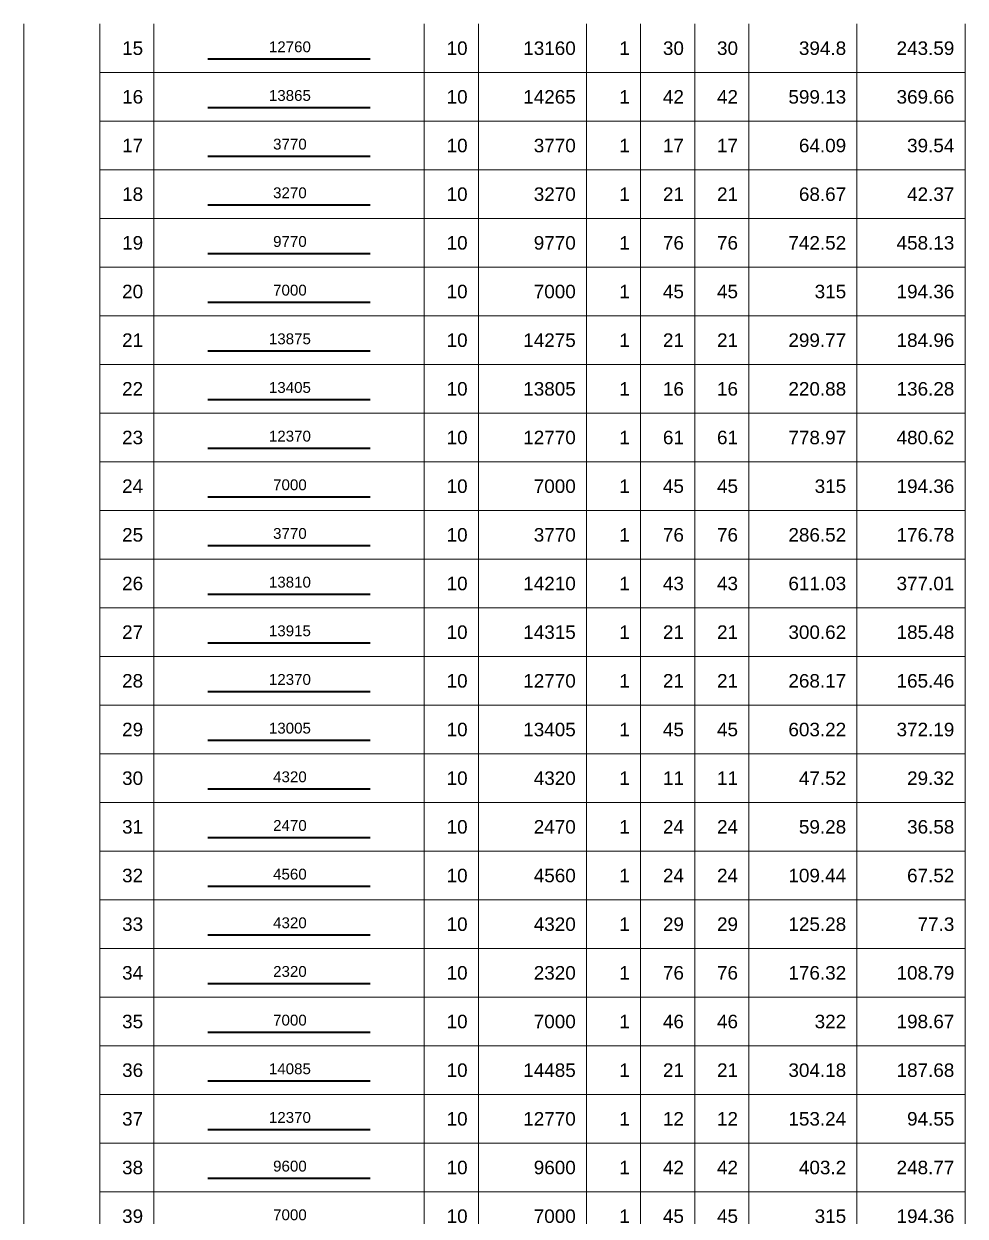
# Model space of a CAD drawing. Header units: millimetres. Extents: x -179076 to 505271, y -35502 to 114955.
# Drawn here: x -34433 to -17028, y 77448 to 99498 of the extents above; entities that cross this region are included whole.
import ezdxf
from ezdxf.enums import TextEntityAlignment as Align

# ---------------------------------------------------------------- set-up
doc = ezdxf.new("R2010")
doc.units = ezdxf.units.MM
for name, color, linetype, lineweight in [('NDC_S_REBAR', 4, 'Continuous', 35), ('NDC_S_VN TEXT', 7, 'Continuous', 20), ('NDC_Table', 3, 'Continuous', 20)]:
    doc.layers.add(name, color=color, linetype=linetype, lineweight=lineweight)
doc.styles.add('ARIAL', font='arial.ttf', dxfattribs={"width": 0.8})

# ---------------------------------------------------------------- blocks, each defined once
blk = doc.blocks.new('dang01')
at = {"layer": 'NDC_S_REBAR'}
blk.add_line((3405, -650), (6405, -650), dxfattribs=at)
at = {"layer": 'NDC_Table'}
for p, q in [((0, 0), (0, -900)), ((1405, 0), (1405, -900)), ((2405, 0), (2405, -900)), ((7405, 0), (7405, -900)), ((8405, 0), (8405, -900)), ((10405, 0), (10405, -900)), ((11405, 0), (11405, -900)), ((12405, 0), (12405, -900)), ((13405, 0), (13405, -900)), ((15405, 0), (15405, -900)), ((17405, 0), (17405, -900)), ((1405, -900), (17405, -900))]:
    blk.add_line(p, q, dxfattribs=at)
at = {"layer": 'NDC_S_VN TEXT', "style": 'ARIAL'}
for p in [(2205, -450), (8205, -450), (10205, -450), (11205, -450), (12205, -450), (13205, -450), (15205, -450), (17205, -450)]:
    blk.add_attdef('D03', text='', height=250, dxfattribs=at).set_placement(p, align=Align.MIDDLE_RIGHT)
blk.add_attdef('00000000', text='', height=200, dxfattribs=at).set_placement((4920, -425), align=Align.MIDDLE_CENTER)

msp = doc.modelspace()

# ---------------------------------------------------------------- block references
at = {"layer": 'NDC_Table'}
ref = msp.add_blockref('dang01', (-34433.5, 99497.7), dxfattribs=at)
ref.add_attrib('D03', '15', dxfattribs={"layer": 'NDC_S_VN TEXT', "height": 250, "style": 'ARIAL'}).set_placement((-32228.2, 99047.7), align=Align.MIDDLE_RIGHT)
ref.add_attrib('00000000', '12760', dxfattribs={"layer": 'NDC_S_VN TEXT', "height": 200, "style": 'ARIAL'}).set_placement((-29513.9, 99073), align=Align.MIDDLE_CENTER)
ref.add_attrib('D03', '10', dxfattribs={"layer": 'NDC_S_VN TEXT', "height": 250, "style": 'ARIAL'}).set_placement((-26228.2, 99047.7), align=Align.MIDDLE_RIGHT)
ref.add_attrib('D03', '13160', dxfattribs={"layer": 'NDC_S_VN TEXT', "height": 250, "style": 'ARIAL'}).set_placement((-24228.2, 99047.7), align=Align.MIDDLE_RIGHT)
ref.add_attrib('D03', '1', dxfattribs={"layer": 'NDC_S_VN TEXT', "height": 250, "style": 'ARIAL'}).set_placement((-23228.2, 99047.7), align=Align.MIDDLE_RIGHT)
ref.add_attrib('D03', '30', dxfattribs={"layer": 'NDC_S_VN TEXT', "height": 250, "style": 'ARIAL'}).set_placement((-22228.2, 99047.7), align=Align.MIDDLE_RIGHT)
ref.add_attrib('D03', '30', dxfattribs={"layer": 'NDC_S_VN TEXT', "height": 250, "style": 'ARIAL'}).set_placement((-21228.2, 99048.1), align=Align.MIDDLE_RIGHT)
ref.add_attrib('D03', '394.8', dxfattribs={"layer": 'NDC_S_VN TEXT', "height": 250, "style": 'ARIAL'}).set_placement((-19228.2, 99047.7), align=Align.MIDDLE_RIGHT)
ref.add_attrib('D03', '243.59', dxfattribs={"layer": 'NDC_S_VN TEXT', "height": 250, "style": 'ARIAL'}).set_placement((-17228.2, 99047.7), align=Align.MIDDLE_RIGHT)
ref = msp.add_blockref('dang01', (-34433.5, 98597.7), dxfattribs=at)
ref.add_attrib('D03', '16', dxfattribs={"layer": 'NDC_S_VN TEXT', "height": 250, "style": 'ARIAL'}).set_placement((-32228.2, 98147.7), align=Align.MIDDLE_RIGHT)
ref.add_attrib('00000000', '13865', dxfattribs={"layer": 'NDC_S_VN TEXT', "height": 200, "style": 'ARIAL'}).set_placement((-29513.9, 98173), align=Align.MIDDLE_CENTER)
ref.add_attrib('D03', '10', dxfattribs={"layer": 'NDC_S_VN TEXT', "height": 250, "style": 'ARIAL'}).set_placement((-26228.2, 98147.7), align=Align.MIDDLE_RIGHT)
ref.add_attrib('D03', '14265', dxfattribs={"layer": 'NDC_S_VN TEXT', "height": 250, "style": 'ARIAL'}).set_placement((-24228.2, 98147.7), align=Align.MIDDLE_RIGHT)
ref.add_attrib('D03', '1', dxfattribs={"layer": 'NDC_S_VN TEXT', "height": 250, "style": 'ARIAL'}).set_placement((-23228.2, 98147.7), align=Align.MIDDLE_RIGHT)
ref.add_attrib('D03', '42', dxfattribs={"layer": 'NDC_S_VN TEXT', "height": 250, "style": 'ARIAL'}).set_placement((-22228.2, 98147.7), align=Align.MIDDLE_RIGHT)
ref.add_attrib('D03', '42', dxfattribs={"layer": 'NDC_S_VN TEXT', "height": 250, "style": 'ARIAL'}).set_placement((-21228.2, 98148.1), align=Align.MIDDLE_RIGHT)
ref.add_attrib('D03', '599.13', dxfattribs={"layer": 'NDC_S_VN TEXT', "height": 250, "style": 'ARIAL'}).set_placement((-19228.2, 98147.7), align=Align.MIDDLE_RIGHT)
ref.add_attrib('D03', '369.66', dxfattribs={"layer": 'NDC_S_VN TEXT', "height": 250, "style": 'ARIAL'}).set_placement((-17228.2, 98147.7), align=Align.MIDDLE_RIGHT)
ref = msp.add_blockref('dang01', (-34433.5, 97697.7), dxfattribs=at)
ref.add_attrib('D03', '17', dxfattribs={"layer": 'NDC_S_VN TEXT', "height": 250, "style": 'ARIAL'}).set_placement((-32228.2, 97247.7), align=Align.MIDDLE_RIGHT)
ref.add_attrib('00000000', '3770', dxfattribs={"layer": 'NDC_S_VN TEXT', "height": 200, "style": 'ARIAL'}).set_placement((-29513.9, 97273), align=Align.MIDDLE_CENTER)
ref.add_attrib('D03', '10', dxfattribs={"layer": 'NDC_S_VN TEXT', "height": 250, "style": 'ARIAL'}).set_placement((-26228.2, 97247.7), align=Align.MIDDLE_RIGHT)
ref.add_attrib('D03', '3770', dxfattribs={"layer": 'NDC_S_VN TEXT', "height": 250, "style": 'ARIAL'}).set_placement((-24228.2, 97247.7), align=Align.MIDDLE_RIGHT)
ref.add_attrib('D03', '1', dxfattribs={"layer": 'NDC_S_VN TEXT', "height": 250, "style": 'ARIAL'}).set_placement((-23228.2, 97247.7), align=Align.MIDDLE_RIGHT)
ref.add_attrib('D03', '17', dxfattribs={"layer": 'NDC_S_VN TEXT', "height": 250, "style": 'ARIAL'}).set_placement((-22228.2, 97247.7), align=Align.MIDDLE_RIGHT)
ref.add_attrib('D03', '17', dxfattribs={"layer": 'NDC_S_VN TEXT', "height": 250, "style": 'ARIAL'}).set_placement((-21228.2, 97248.1), align=Align.MIDDLE_RIGHT)
ref.add_attrib('D03', '64.09', dxfattribs={"layer": 'NDC_S_VN TEXT', "height": 250, "style": 'ARIAL'}).set_placement((-19228.2, 97247.7), align=Align.MIDDLE_RIGHT)
ref.add_attrib('D03', '39.54', dxfattribs={"layer": 'NDC_S_VN TEXT', "height": 250, "style": 'ARIAL'}).set_placement((-17228.2, 97247.7), align=Align.MIDDLE_RIGHT)
ref = msp.add_blockref('dang01', (-34433.5, 96797.7), dxfattribs=at)
ref.add_attrib('D03', '18', dxfattribs={"layer": 'NDC_S_VN TEXT', "height": 250, "style": 'ARIAL'}).set_placement((-32228.2, 96347.7), align=Align.MIDDLE_RIGHT)
ref.add_attrib('00000000', '3270', dxfattribs={"layer": 'NDC_S_VN TEXT', "height": 200, "style": 'ARIAL'}).set_placement((-29513.9, 96373), align=Align.MIDDLE_CENTER)
ref.add_attrib('D03', '10', dxfattribs={"layer": 'NDC_S_VN TEXT', "height": 250, "style": 'ARIAL'}).set_placement((-26228.2, 96347.7), align=Align.MIDDLE_RIGHT)
ref.add_attrib('D03', '3270', dxfattribs={"layer": 'NDC_S_VN TEXT', "height": 250, "style": 'ARIAL'}).set_placement((-24228.2, 96347.7), align=Align.MIDDLE_RIGHT)
ref.add_attrib('D03', '1', dxfattribs={"layer": 'NDC_S_VN TEXT', "height": 250, "style": 'ARIAL'}).set_placement((-23228.2, 96347.7), align=Align.MIDDLE_RIGHT)
ref.add_attrib('D03', '21', dxfattribs={"layer": 'NDC_S_VN TEXT', "height": 250, "style": 'ARIAL'}).set_placement((-22228.2, 96347.7), align=Align.MIDDLE_RIGHT)
ref.add_attrib('D03', '21', dxfattribs={"layer": 'NDC_S_VN TEXT', "height": 250, "style": 'ARIAL'}).set_placement((-21228.2, 96348.1), align=Align.MIDDLE_RIGHT)
ref.add_attrib('D03', '68.67', dxfattribs={"layer": 'NDC_S_VN TEXT', "height": 250, "style": 'ARIAL'}).set_placement((-19228.2, 96347.7), align=Align.MIDDLE_RIGHT)
ref.add_attrib('D03', '42.37', dxfattribs={"layer": 'NDC_S_VN TEXT', "height": 250, "style": 'ARIAL'}).set_placement((-17228.2, 96347.7), align=Align.MIDDLE_RIGHT)
ref = msp.add_blockref('dang01', (-34433.5, 95897.7), dxfattribs=at)
ref.add_attrib('D03', '19', dxfattribs={"layer": 'NDC_S_VN TEXT', "height": 250, "style": 'ARIAL'}).set_placement((-32228.2, 95447.7), align=Align.MIDDLE_RIGHT)
ref.add_attrib('00000000', '9770', dxfattribs={"layer": 'NDC_S_VN TEXT', "height": 200, "style": 'ARIAL'}).set_placement((-29513.9, 95473), align=Align.MIDDLE_CENTER)
ref.add_attrib('D03', '10', dxfattribs={"layer": 'NDC_S_VN TEXT', "height": 250, "style": 'ARIAL'}).set_placement((-26228.2, 95447.7), align=Align.MIDDLE_RIGHT)
ref.add_attrib('D03', '9770', dxfattribs={"layer": 'NDC_S_VN TEXT', "height": 250, "style": 'ARIAL'}).set_placement((-24228.2, 95447.7), align=Align.MIDDLE_RIGHT)
ref.add_attrib('D03', '1', dxfattribs={"layer": 'NDC_S_VN TEXT', "height": 250, "style": 'ARIAL'}).set_placement((-23228.2, 95447.7), align=Align.MIDDLE_RIGHT)
ref.add_attrib('D03', '76', dxfattribs={"layer": 'NDC_S_VN TEXT', "height": 250, "style": 'ARIAL'}).set_placement((-22228.2, 95447.7), align=Align.MIDDLE_RIGHT)
ref.add_attrib('D03', '76', dxfattribs={"layer": 'NDC_S_VN TEXT', "height": 250, "style": 'ARIAL'}).set_placement((-21228.2, 95448.1), align=Align.MIDDLE_RIGHT)
ref.add_attrib('D03', '742.52', dxfattribs={"layer": 'NDC_S_VN TEXT', "height": 250, "style": 'ARIAL'}).set_placement((-19228.2, 95447.7), align=Align.MIDDLE_RIGHT)
ref.add_attrib('D03', '458.13', dxfattribs={"layer": 'NDC_S_VN TEXT', "height": 250, "style": 'ARIAL'}).set_placement((-17228.2, 95447.7), align=Align.MIDDLE_RIGHT)
ref = msp.add_blockref('dang01', (-34433.5, 94997.7), dxfattribs=at)
ref.add_attrib('D03', '20', dxfattribs={"layer": 'NDC_S_VN TEXT', "height": 250, "style": 'ARIAL'}).set_placement((-32228.2, 94547.7), align=Align.MIDDLE_RIGHT)
ref.add_attrib('00000000', '7000', dxfattribs={"layer": 'NDC_S_VN TEXT', "height": 200, "style": 'ARIAL'}).set_placement((-29513.9, 94573), align=Align.MIDDLE_CENTER)
ref.add_attrib('D03', '10', dxfattribs={"layer": 'NDC_S_VN TEXT', "height": 250, "style": 'ARIAL'}).set_placement((-26228.2, 94547.7), align=Align.MIDDLE_RIGHT)
ref.add_attrib('D03', '7000', dxfattribs={"layer": 'NDC_S_VN TEXT', "height": 250, "style": 'ARIAL'}).set_placement((-24228.2, 94547.7), align=Align.MIDDLE_RIGHT)
ref.add_attrib('D03', '1', dxfattribs={"layer": 'NDC_S_VN TEXT', "height": 250, "style": 'ARIAL'}).set_placement((-23228.2, 94547.7), align=Align.MIDDLE_RIGHT)
ref.add_attrib('D03', '45', dxfattribs={"layer": 'NDC_S_VN TEXT', "height": 250, "style": 'ARIAL'}).set_placement((-22228.2, 94547.7), align=Align.MIDDLE_RIGHT)
ref.add_attrib('D03', '45', dxfattribs={"layer": 'NDC_S_VN TEXT', "height": 250, "style": 'ARIAL'}).set_placement((-21228.2, 94548.1), align=Align.MIDDLE_RIGHT)
ref.add_attrib('D03', '315', dxfattribs={"layer": 'NDC_S_VN TEXT', "height": 250, "style": 'ARIAL'}).set_placement((-19228.2, 94547.7), align=Align.MIDDLE_RIGHT)
ref.add_attrib('D03', '194.36', dxfattribs={"layer": 'NDC_S_VN TEXT', "height": 250, "style": 'ARIAL'}).set_placement((-17228.2, 94547.7), align=Align.MIDDLE_RIGHT)
ref = msp.add_blockref('dang01', (-34433.5, 94097.7), dxfattribs=at)
ref.add_attrib('D03', '21', dxfattribs={"layer": 'NDC_S_VN TEXT', "height": 250, "style": 'ARIAL'}).set_placement((-32228.2, 93647.7), align=Align.MIDDLE_RIGHT)
ref.add_attrib('00000000', '13875', dxfattribs={"layer": 'NDC_S_VN TEXT', "height": 200, "style": 'ARIAL'}).set_placement((-29513.9, 93673), align=Align.MIDDLE_CENTER)
ref.add_attrib('D03', '10', dxfattribs={"layer": 'NDC_S_VN TEXT', "height": 250, "style": 'ARIAL'}).set_placement((-26228.2, 93647.7), align=Align.MIDDLE_RIGHT)
ref.add_attrib('D03', '14275', dxfattribs={"layer": 'NDC_S_VN TEXT', "height": 250, "style": 'ARIAL'}).set_placement((-24228.2, 93647.7), align=Align.MIDDLE_RIGHT)
ref.add_attrib('D03', '1', dxfattribs={"layer": 'NDC_S_VN TEXT', "height": 250, "style": 'ARIAL'}).set_placement((-23228.2, 93647.7), align=Align.MIDDLE_RIGHT)
ref.add_attrib('D03', '21', dxfattribs={"layer": 'NDC_S_VN TEXT', "height": 250, "style": 'ARIAL'}).set_placement((-22228.2, 93647.7), align=Align.MIDDLE_RIGHT)
ref.add_attrib('D03', '21', dxfattribs={"layer": 'NDC_S_VN TEXT', "height": 250, "style": 'ARIAL'}).set_placement((-21228.2, 93648.1), align=Align.MIDDLE_RIGHT)
ref.add_attrib('D03', '299.77', dxfattribs={"layer": 'NDC_S_VN TEXT', "height": 250, "style": 'ARIAL'}).set_placement((-19228.2, 93647.7), align=Align.MIDDLE_RIGHT)
ref.add_attrib('D03', '184.96', dxfattribs={"layer": 'NDC_S_VN TEXT', "height": 250, "style": 'ARIAL'}).set_placement((-17228.2, 93647.7), align=Align.MIDDLE_RIGHT)
ref = msp.add_blockref('dang01', (-34433.5, 93197.7), dxfattribs=at)
ref.add_attrib('D03', '22', dxfattribs={"layer": 'NDC_S_VN TEXT', "height": 250, "style": 'ARIAL'}).set_placement((-32228.2, 92747.7), align=Align.MIDDLE_RIGHT)
ref.add_attrib('00000000', '13405', dxfattribs={"layer": 'NDC_S_VN TEXT', "height": 200, "style": 'ARIAL'}).set_placement((-29513.9, 92773), align=Align.MIDDLE_CENTER)
ref.add_attrib('D03', '10', dxfattribs={"layer": 'NDC_S_VN TEXT', "height": 250, "style": 'ARIAL'}).set_placement((-26228.2, 92747.7), align=Align.MIDDLE_RIGHT)
ref.add_attrib('D03', '13805', dxfattribs={"layer": 'NDC_S_VN TEXT', "height": 250, "style": 'ARIAL'}).set_placement((-24228.2, 92747.7), align=Align.MIDDLE_RIGHT)
ref.add_attrib('D03', '1', dxfattribs={"layer": 'NDC_S_VN TEXT', "height": 250, "style": 'ARIAL'}).set_placement((-23228.2, 92747.7), align=Align.MIDDLE_RIGHT)
ref.add_attrib('D03', '16', dxfattribs={"layer": 'NDC_S_VN TEXT', "height": 250, "style": 'ARIAL'}).set_placement((-22228.2, 92747.7), align=Align.MIDDLE_RIGHT)
ref.add_attrib('D03', '16', dxfattribs={"layer": 'NDC_S_VN TEXT', "height": 250, "style": 'ARIAL'}).set_placement((-21228.2, 92748.1), align=Align.MIDDLE_RIGHT)
ref.add_attrib('D03', '220.88', dxfattribs={"layer": 'NDC_S_VN TEXT', "height": 250, "style": 'ARIAL'}).set_placement((-19228.2, 92747.7), align=Align.MIDDLE_RIGHT)
ref.add_attrib('D03', '136.28', dxfattribs={"layer": 'NDC_S_VN TEXT', "height": 250, "style": 'ARIAL'}).set_placement((-17228.2, 92747.7), align=Align.MIDDLE_RIGHT)
ref = msp.add_blockref('dang01', (-34433.5, 92297.7), dxfattribs=at)
ref.add_attrib('D03', '23', dxfattribs={"layer": 'NDC_S_VN TEXT', "height": 250, "style": 'ARIAL'}).set_placement((-32228.2, 91847.7), align=Align.MIDDLE_RIGHT)
ref.add_attrib('00000000', '12370', dxfattribs={"layer": 'NDC_S_VN TEXT', "height": 200, "style": 'ARIAL'}).set_placement((-29513.9, 91873), align=Align.MIDDLE_CENTER)
ref.add_attrib('D03', '10', dxfattribs={"layer": 'NDC_S_VN TEXT', "height": 250, "style": 'ARIAL'}).set_placement((-26228.2, 91847.7), align=Align.MIDDLE_RIGHT)
ref.add_attrib('D03', '12770', dxfattribs={"layer": 'NDC_S_VN TEXT', "height": 250, "style": 'ARIAL'}).set_placement((-24228.2, 91847.7), align=Align.MIDDLE_RIGHT)
ref.add_attrib('D03', '1', dxfattribs={"layer": 'NDC_S_VN TEXT', "height": 250, "style": 'ARIAL'}).set_placement((-23228.2, 91847.7), align=Align.MIDDLE_RIGHT)
ref.add_attrib('D03', '61', dxfattribs={"layer": 'NDC_S_VN TEXT', "height": 250, "style": 'ARIAL'}).set_placement((-22228.2, 91847.7), align=Align.MIDDLE_RIGHT)
ref.add_attrib('D03', '61', dxfattribs={"layer": 'NDC_S_VN TEXT', "height": 250, "style": 'ARIAL'}).set_placement((-21228.2, 91848.1), align=Align.MIDDLE_RIGHT)
ref.add_attrib('D03', '778.97', dxfattribs={"layer": 'NDC_S_VN TEXT', "height": 250, "style": 'ARIAL'}).set_placement((-19228.2, 91847.7), align=Align.MIDDLE_RIGHT)
ref.add_attrib('D03', '480.62', dxfattribs={"layer": 'NDC_S_VN TEXT', "height": 250, "style": 'ARIAL'}).set_placement((-17228.2, 91847.7), align=Align.MIDDLE_RIGHT)
ref = msp.add_blockref('dang01', (-34433.5, 91397.7), dxfattribs=at)
ref.add_attrib('D03', '24', dxfattribs={"layer": 'NDC_S_VN TEXT', "height": 250, "style": 'ARIAL'}).set_placement((-32228.2, 90947.7), align=Align.MIDDLE_RIGHT)
ref.add_attrib('00000000', '7000', dxfattribs={"layer": 'NDC_S_VN TEXT', "height": 200, "style": 'ARIAL'}).set_placement((-29513.9, 90973), align=Align.MIDDLE_CENTER)
ref.add_attrib('D03', '10', dxfattribs={"layer": 'NDC_S_VN TEXT', "height": 250, "style": 'ARIAL'}).set_placement((-26228.2, 90947.7), align=Align.MIDDLE_RIGHT)
ref.add_attrib('D03', '7000', dxfattribs={"layer": 'NDC_S_VN TEXT', "height": 250, "style": 'ARIAL'}).set_placement((-24228.2, 90947.7), align=Align.MIDDLE_RIGHT)
ref.add_attrib('D03', '1', dxfattribs={"layer": 'NDC_S_VN TEXT', "height": 250, "style": 'ARIAL'}).set_placement((-23228.2, 90947.7), align=Align.MIDDLE_RIGHT)
ref.add_attrib('D03', '45', dxfattribs={"layer": 'NDC_S_VN TEXT', "height": 250, "style": 'ARIAL'}).set_placement((-22228.2, 90947.7), align=Align.MIDDLE_RIGHT)
ref.add_attrib('D03', '45', dxfattribs={"layer": 'NDC_S_VN TEXT', "height": 250, "style": 'ARIAL'}).set_placement((-21228.2, 90948.1), align=Align.MIDDLE_RIGHT)
ref.add_attrib('D03', '315', dxfattribs={"layer": 'NDC_S_VN TEXT', "height": 250, "style": 'ARIAL'}).set_placement((-19228.2, 90947.7), align=Align.MIDDLE_RIGHT)
ref.add_attrib('D03', '194.36', dxfattribs={"layer": 'NDC_S_VN TEXT', "height": 250, "style": 'ARIAL'}).set_placement((-17228.2, 90947.7), align=Align.MIDDLE_RIGHT)
ref = msp.add_blockref('dang01', (-34433.5, 90497.7), dxfattribs=at)
ref.add_attrib('D03', '25', dxfattribs={"layer": 'NDC_S_VN TEXT', "height": 250, "style": 'ARIAL'}).set_placement((-32228.2, 90047.7), align=Align.MIDDLE_RIGHT)
ref.add_attrib('00000000', '3770', dxfattribs={"layer": 'NDC_S_VN TEXT', "height": 200, "style": 'ARIAL'}).set_placement((-29513.9, 90073), align=Align.MIDDLE_CENTER)
ref.add_attrib('D03', '10', dxfattribs={"layer": 'NDC_S_VN TEXT', "height": 250, "style": 'ARIAL'}).set_placement((-26228.2, 90047.7), align=Align.MIDDLE_RIGHT)
ref.add_attrib('D03', '3770', dxfattribs={"layer": 'NDC_S_VN TEXT', "height": 250, "style": 'ARIAL'}).set_placement((-24228.2, 90047.7), align=Align.MIDDLE_RIGHT)
ref.add_attrib('D03', '1', dxfattribs={"layer": 'NDC_S_VN TEXT', "height": 250, "style": 'ARIAL'}).set_placement((-23228.2, 90047.7), align=Align.MIDDLE_RIGHT)
ref.add_attrib('D03', '76', dxfattribs={"layer": 'NDC_S_VN TEXT', "height": 250, "style": 'ARIAL'}).set_placement((-22228.2, 90047.7), align=Align.MIDDLE_RIGHT)
ref.add_attrib('D03', '76', dxfattribs={"layer": 'NDC_S_VN TEXT', "height": 250, "style": 'ARIAL'}).set_placement((-21228.2, 90048.1), align=Align.MIDDLE_RIGHT)
ref.add_attrib('D03', '286.52', dxfattribs={"layer": 'NDC_S_VN TEXT', "height": 250, "style": 'ARIAL'}).set_placement((-19228.2, 90047.7), align=Align.MIDDLE_RIGHT)
ref.add_attrib('D03', '176.78', dxfattribs={"layer": 'NDC_S_VN TEXT', "height": 250, "style": 'ARIAL'}).set_placement((-17228.2, 90047.7), align=Align.MIDDLE_RIGHT)
ref = msp.add_blockref('dang01', (-34433.5, 89597.7), dxfattribs=at)
ref.add_attrib('D03', '26', dxfattribs={"layer": 'NDC_S_VN TEXT', "height": 250, "style": 'ARIAL'}).set_placement((-32228.2, 89147.7), align=Align.MIDDLE_RIGHT)
ref.add_attrib('00000000', '13810', dxfattribs={"layer": 'NDC_S_VN TEXT', "height": 200, "style": 'ARIAL'}).set_placement((-29513.9, 89173), align=Align.MIDDLE_CENTER)
ref.add_attrib('D03', '10', dxfattribs={"layer": 'NDC_S_VN TEXT', "height": 250, "style": 'ARIAL'}).set_placement((-26228.2, 89147.7), align=Align.MIDDLE_RIGHT)
ref.add_attrib('D03', '14210', dxfattribs={"layer": 'NDC_S_VN TEXT', "height": 250, "style": 'ARIAL'}).set_placement((-24228.2, 89147.7), align=Align.MIDDLE_RIGHT)
ref.add_attrib('D03', '1', dxfattribs={"layer": 'NDC_S_VN TEXT', "height": 250, "style": 'ARIAL'}).set_placement((-23228.2, 89147.7), align=Align.MIDDLE_RIGHT)
ref.add_attrib('D03', '43', dxfattribs={"layer": 'NDC_S_VN TEXT', "height": 250, "style": 'ARIAL'}).set_placement((-22228.2, 89147.7), align=Align.MIDDLE_RIGHT)
ref.add_attrib('D03', '43', dxfattribs={"layer": 'NDC_S_VN TEXT', "height": 250, "style": 'ARIAL'}).set_placement((-21228.2, 89148.1), align=Align.MIDDLE_RIGHT)
ref.add_attrib('D03', '611.03', dxfattribs={"layer": 'NDC_S_VN TEXT', "height": 250, "style": 'ARIAL'}).set_placement((-19228.2, 89147.7), align=Align.MIDDLE_RIGHT)
ref.add_attrib('D03', '377.01', dxfattribs={"layer": 'NDC_S_VN TEXT', "height": 250, "style": 'ARIAL'}).set_placement((-17228.2, 89147.7), align=Align.MIDDLE_RIGHT)
ref = msp.add_blockref('dang01', (-34433.5, 88697.7), dxfattribs=at)
ref.add_attrib('D03', '27', dxfattribs={"layer": 'NDC_S_VN TEXT', "height": 250, "style": 'ARIAL'}).set_placement((-32228.2, 88247.7), align=Align.MIDDLE_RIGHT)
ref.add_attrib('00000000', '13915', dxfattribs={"layer": 'NDC_S_VN TEXT', "height": 200, "style": 'ARIAL'}).set_placement((-29513.9, 88273), align=Align.MIDDLE_CENTER)
ref.add_attrib('D03', '10', dxfattribs={"layer": 'NDC_S_VN TEXT', "height": 250, "style": 'ARIAL'}).set_placement((-26228.2, 88247.7), align=Align.MIDDLE_RIGHT)
ref.add_attrib('D03', '14315', dxfattribs={"layer": 'NDC_S_VN TEXT', "height": 250, "style": 'ARIAL'}).set_placement((-24228.2, 88247.7), align=Align.MIDDLE_RIGHT)
ref.add_attrib('D03', '1', dxfattribs={"layer": 'NDC_S_VN TEXT', "height": 250, "style": 'ARIAL'}).set_placement((-23228.2, 88247.7), align=Align.MIDDLE_RIGHT)
ref.add_attrib('D03', '21', dxfattribs={"layer": 'NDC_S_VN TEXT', "height": 250, "style": 'ARIAL'}).set_placement((-22228.2, 88247.7), align=Align.MIDDLE_RIGHT)
ref.add_attrib('D03', '21', dxfattribs={"layer": 'NDC_S_VN TEXT', "height": 250, "style": 'ARIAL'}).set_placement((-21228.2, 88248.1), align=Align.MIDDLE_RIGHT)
ref.add_attrib('D03', '300.62', dxfattribs={"layer": 'NDC_S_VN TEXT', "height": 250, "style": 'ARIAL'}).set_placement((-19228.2, 88247.7), align=Align.MIDDLE_RIGHT)
ref.add_attrib('D03', '185.48', dxfattribs={"layer": 'NDC_S_VN TEXT', "height": 250, "style": 'ARIAL'}).set_placement((-17228.2, 88247.7), align=Align.MIDDLE_RIGHT)
ref = msp.add_blockref('dang01', (-34433.5, 87797.7), dxfattribs=at)
ref.add_attrib('D03', '28', dxfattribs={"layer": 'NDC_S_VN TEXT', "height": 250, "style": 'ARIAL'}).set_placement((-32228.2, 87347.7), align=Align.MIDDLE_RIGHT)
ref.add_attrib('00000000', '12370', dxfattribs={"layer": 'NDC_S_VN TEXT', "height": 200, "style": 'ARIAL'}).set_placement((-29513.9, 87373), align=Align.MIDDLE_CENTER)
ref.add_attrib('D03', '10', dxfattribs={"layer": 'NDC_S_VN TEXT', "height": 250, "style": 'ARIAL'}).set_placement((-26228.2, 87347.7), align=Align.MIDDLE_RIGHT)
ref.add_attrib('D03', '12770', dxfattribs={"layer": 'NDC_S_VN TEXT', "height": 250, "style": 'ARIAL'}).set_placement((-24228.2, 87347.7), align=Align.MIDDLE_RIGHT)
ref.add_attrib('D03', '1', dxfattribs={"layer": 'NDC_S_VN TEXT', "height": 250, "style": 'ARIAL'}).set_placement((-23228.2, 87347.7), align=Align.MIDDLE_RIGHT)
ref.add_attrib('D03', '21', dxfattribs={"layer": 'NDC_S_VN TEXT', "height": 250, "style": 'ARIAL'}).set_placement((-22228.2, 87347.7), align=Align.MIDDLE_RIGHT)
ref.add_attrib('D03', '21', dxfattribs={"layer": 'NDC_S_VN TEXT', "height": 250, "style": 'ARIAL'}).set_placement((-21228.2, 87348.1), align=Align.MIDDLE_RIGHT)
ref.add_attrib('D03', '268.17', dxfattribs={"layer": 'NDC_S_VN TEXT', "height": 250, "style": 'ARIAL'}).set_placement((-19228.2, 87347.7), align=Align.MIDDLE_RIGHT)
ref.add_attrib('D03', '165.46', dxfattribs={"layer": 'NDC_S_VN TEXT', "height": 250, "style": 'ARIAL'}).set_placement((-17228.2, 87347.7), align=Align.MIDDLE_RIGHT)
ref = msp.add_blockref('dang01', (-34433.5, 86897.7), dxfattribs=at)
ref.add_attrib('D03', '29', dxfattribs={"layer": 'NDC_S_VN TEXT', "height": 250, "style": 'ARIAL'}).set_placement((-32228.2, 86447.7), align=Align.MIDDLE_RIGHT)
ref.add_attrib('00000000', '13005', dxfattribs={"layer": 'NDC_S_VN TEXT', "height": 200, "style": 'ARIAL'}).set_placement((-29513.9, 86473), align=Align.MIDDLE_CENTER)
ref.add_attrib('D03', '10', dxfattribs={"layer": 'NDC_S_VN TEXT', "height": 250, "style": 'ARIAL'}).set_placement((-26228.2, 86447.7), align=Align.MIDDLE_RIGHT)
ref.add_attrib('D03', '13405', dxfattribs={"layer": 'NDC_S_VN TEXT', "height": 250, "style": 'ARIAL'}).set_placement((-24228.2, 86447.7), align=Align.MIDDLE_RIGHT)
ref.add_attrib('D03', '1', dxfattribs={"layer": 'NDC_S_VN TEXT', "height": 250, "style": 'ARIAL'}).set_placement((-23228.2, 86447.7), align=Align.MIDDLE_RIGHT)
ref.add_attrib('D03', '45', dxfattribs={"layer": 'NDC_S_VN TEXT', "height": 250, "style": 'ARIAL'}).set_placement((-22228.2, 86447.7), align=Align.MIDDLE_RIGHT)
ref.add_attrib('D03', '45', dxfattribs={"layer": 'NDC_S_VN TEXT', "height": 250, "style": 'ARIAL'}).set_placement((-21228.2, 86448.1), align=Align.MIDDLE_RIGHT)
ref.add_attrib('D03', '603.22', dxfattribs={"layer": 'NDC_S_VN TEXT', "height": 250, "style": 'ARIAL'}).set_placement((-19228.2, 86447.7), align=Align.MIDDLE_RIGHT)
ref.add_attrib('D03', '372.19', dxfattribs={"layer": 'NDC_S_VN TEXT', "height": 250, "style": 'ARIAL'}).set_placement((-17228.2, 86447.7), align=Align.MIDDLE_RIGHT)
ref = msp.add_blockref('dang01', (-34433.5, 85997.7), dxfattribs=at)
ref.add_attrib('D03', '30', dxfattribs={"layer": 'NDC_S_VN TEXT', "height": 250, "style": 'ARIAL'}).set_placement((-32228.2, 85547.7), align=Align.MIDDLE_RIGHT)
ref.add_attrib('00000000', '4320', dxfattribs={"layer": 'NDC_S_VN TEXT', "height": 200, "style": 'ARIAL'}).set_placement((-29513.9, 85573), align=Align.MIDDLE_CENTER)
ref.add_attrib('D03', '10', dxfattribs={"layer": 'NDC_S_VN TEXT', "height": 250, "style": 'ARIAL'}).set_placement((-26228.2, 85547.7), align=Align.MIDDLE_RIGHT)
ref.add_attrib('D03', '4320', dxfattribs={"layer": 'NDC_S_VN TEXT', "height": 250, "style": 'ARIAL'}).set_placement((-24228.2, 85547.7), align=Align.MIDDLE_RIGHT)
ref.add_attrib('D03', '1', dxfattribs={"layer": 'NDC_S_VN TEXT', "height": 250, "style": 'ARIAL'}).set_placement((-23228.2, 85547.7), align=Align.MIDDLE_RIGHT)
ref.add_attrib('D03', '11', dxfattribs={"layer": 'NDC_S_VN TEXT', "height": 250, "style": 'ARIAL'}).set_placement((-22228.2, 85547.7), align=Align.MIDDLE_RIGHT)
ref.add_attrib('D03', '11', dxfattribs={"layer": 'NDC_S_VN TEXT', "height": 250, "style": 'ARIAL'}).set_placement((-21228.2, 85548.1), align=Align.MIDDLE_RIGHT)
ref.add_attrib('D03', '47.52', dxfattribs={"layer": 'NDC_S_VN TEXT', "height": 250, "style": 'ARIAL'}).set_placement((-19228.2, 85547.7), align=Align.MIDDLE_RIGHT)
ref.add_attrib('D03', '29.32', dxfattribs={"layer": 'NDC_S_VN TEXT', "height": 250, "style": 'ARIAL'}).set_placement((-17228.2, 85547.7), align=Align.MIDDLE_RIGHT)
ref = msp.add_blockref('dang01', (-34433.5, 85097.7), dxfattribs=at)
ref.add_attrib('D03', '31', dxfattribs={"layer": 'NDC_S_VN TEXT', "height": 250, "style": 'ARIAL'}).set_placement((-32228.2, 84647.7), align=Align.MIDDLE_RIGHT)
ref.add_attrib('00000000', '2470', dxfattribs={"layer": 'NDC_S_VN TEXT', "height": 200, "style": 'ARIAL'}).set_placement((-29513.9, 84673), align=Align.MIDDLE_CENTER)
ref.add_attrib('D03', '10', dxfattribs={"layer": 'NDC_S_VN TEXT', "height": 250, "style": 'ARIAL'}).set_placement((-26228.2, 84647.7), align=Align.MIDDLE_RIGHT)
ref.add_attrib('D03', '2470', dxfattribs={"layer": 'NDC_S_VN TEXT', "height": 250, "style": 'ARIAL'}).set_placement((-24228.2, 84647.7), align=Align.MIDDLE_RIGHT)
ref.add_attrib('D03', '1', dxfattribs={"layer": 'NDC_S_VN TEXT', "height": 250, "style": 'ARIAL'}).set_placement((-23228.2, 84647.7), align=Align.MIDDLE_RIGHT)
ref.add_attrib('D03', '24', dxfattribs={"layer": 'NDC_S_VN TEXT', "height": 250, "style": 'ARIAL'}).set_placement((-22228.2, 84647.7), align=Align.MIDDLE_RIGHT)
ref.add_attrib('D03', '24', dxfattribs={"layer": 'NDC_S_VN TEXT', "height": 250, "style": 'ARIAL'}).set_placement((-21228.2, 84648.1), align=Align.MIDDLE_RIGHT)
ref.add_attrib('D03', '59.28', dxfattribs={"layer": 'NDC_S_VN TEXT', "height": 250, "style": 'ARIAL'}).set_placement((-19228.2, 84647.7), align=Align.MIDDLE_RIGHT)
ref.add_attrib('D03', '36.58', dxfattribs={"layer": 'NDC_S_VN TEXT', "height": 250, "style": 'ARIAL'}).set_placement((-17228.2, 84647.7), align=Align.MIDDLE_RIGHT)
ref = msp.add_blockref('dang01', (-34433.5, 84197.7), dxfattribs=at)
ref.add_attrib('D03', '32', dxfattribs={"layer": 'NDC_S_VN TEXT', "height": 250, "style": 'ARIAL'}).set_placement((-32228.2, 83747.7), align=Align.MIDDLE_RIGHT)
ref.add_attrib('00000000', '4560', dxfattribs={"layer": 'NDC_S_VN TEXT', "height": 200, "style": 'ARIAL'}).set_placement((-29513.9, 83773), align=Align.MIDDLE_CENTER)
ref.add_attrib('D03', '10', dxfattribs={"layer": 'NDC_S_VN TEXT', "height": 250, "style": 'ARIAL'}).set_placement((-26228.2, 83747.7), align=Align.MIDDLE_RIGHT)
ref.add_attrib('D03', '4560', dxfattribs={"layer": 'NDC_S_VN TEXT', "height": 250, "style": 'ARIAL'}).set_placement((-24228.2, 83747.7), align=Align.MIDDLE_RIGHT)
ref.add_attrib('D03', '1', dxfattribs={"layer": 'NDC_S_VN TEXT', "height": 250, "style": 'ARIAL'}).set_placement((-23228.2, 83747.7), align=Align.MIDDLE_RIGHT)
ref.add_attrib('D03', '24', dxfattribs={"layer": 'NDC_S_VN TEXT', "height": 250, "style": 'ARIAL'}).set_placement((-22228.2, 83747.7), align=Align.MIDDLE_RIGHT)
ref.add_attrib('D03', '24', dxfattribs={"layer": 'NDC_S_VN TEXT', "height": 250, "style": 'ARIAL'}).set_placement((-21228.2, 83748.1), align=Align.MIDDLE_RIGHT)
ref.add_attrib('D03', '109.44', dxfattribs={"layer": 'NDC_S_VN TEXT', "height": 250, "style": 'ARIAL'}).set_placement((-19228.2, 83747.7), align=Align.MIDDLE_RIGHT)
ref.add_attrib('D03', '67.52', dxfattribs={"layer": 'NDC_S_VN TEXT', "height": 250, "style": 'ARIAL'}).set_placement((-17228.2, 83747.7), align=Align.MIDDLE_RIGHT)
ref = msp.add_blockref('dang01', (-34433.5, 83297.7), dxfattribs=at)
ref.add_attrib('D03', '33', dxfattribs={"layer": 'NDC_S_VN TEXT', "height": 250, "style": 'ARIAL'}).set_placement((-32228.2, 82847.7), align=Align.MIDDLE_RIGHT)
ref.add_attrib('00000000', '4320', dxfattribs={"layer": 'NDC_S_VN TEXT', "height": 200, "style": 'ARIAL'}).set_placement((-29513.9, 82873), align=Align.MIDDLE_CENTER)
ref.add_attrib('D03', '10', dxfattribs={"layer": 'NDC_S_VN TEXT', "height": 250, "style": 'ARIAL'}).set_placement((-26228.2, 82847.7), align=Align.MIDDLE_RIGHT)
ref.add_attrib('D03', '4320', dxfattribs={"layer": 'NDC_S_VN TEXT', "height": 250, "style": 'ARIAL'}).set_placement((-24228.2, 82847.7), align=Align.MIDDLE_RIGHT)
ref.add_attrib('D03', '1', dxfattribs={"layer": 'NDC_S_VN TEXT', "height": 250, "style": 'ARIAL'}).set_placement((-23228.2, 82847.7), align=Align.MIDDLE_RIGHT)
ref.add_attrib('D03', '29', dxfattribs={"layer": 'NDC_S_VN TEXT', "height": 250, "style": 'ARIAL'}).set_placement((-22228.2, 82847.7), align=Align.MIDDLE_RIGHT)
ref.add_attrib('D03', '29', dxfattribs={"layer": 'NDC_S_VN TEXT', "height": 250, "style": 'ARIAL'}).set_placement((-21228.2, 82848.1), align=Align.MIDDLE_RIGHT)
ref.add_attrib('D03', '125.28', dxfattribs={"layer": 'NDC_S_VN TEXT', "height": 250, "style": 'ARIAL'}).set_placement((-19228.2, 82847.7), align=Align.MIDDLE_RIGHT)
ref.add_attrib('D03', '77.3', dxfattribs={"layer": 'NDC_S_VN TEXT', "height": 250, "style": 'ARIAL'}).set_placement((-17228.2, 82847.7), align=Align.MIDDLE_RIGHT)
ref = msp.add_blockref('dang01', (-34433.5, 82397.7), dxfattribs=at)
ref.add_attrib('D03', '34', dxfattribs={"layer": 'NDC_S_VN TEXT', "height": 250, "style": 'ARIAL'}).set_placement((-32228.2, 81947.7), align=Align.MIDDLE_RIGHT)
ref.add_attrib('00000000', '2320', dxfattribs={"layer": 'NDC_S_VN TEXT', "height": 200, "style": 'ARIAL'}).set_placement((-29513.9, 81973), align=Align.MIDDLE_CENTER)
ref.add_attrib('D03', '10', dxfattribs={"layer": 'NDC_S_VN TEXT', "height": 250, "style": 'ARIAL'}).set_placement((-26228.2, 81947.7), align=Align.MIDDLE_RIGHT)
ref.add_attrib('D03', '2320', dxfattribs={"layer": 'NDC_S_VN TEXT', "height": 250, "style": 'ARIAL'}).set_placement((-24228.2, 81947.7), align=Align.MIDDLE_RIGHT)
ref.add_attrib('D03', '1', dxfattribs={"layer": 'NDC_S_VN TEXT', "height": 250, "style": 'ARIAL'}).set_placement((-23228.2, 81947.7), align=Align.MIDDLE_RIGHT)
ref.add_attrib('D03', '76', dxfattribs={"layer": 'NDC_S_VN TEXT', "height": 250, "style": 'ARIAL'}).set_placement((-22228.2, 81947.7), align=Align.MIDDLE_RIGHT)
ref.add_attrib('D03', '76', dxfattribs={"layer": 'NDC_S_VN TEXT', "height": 250, "style": 'ARIAL'}).set_placement((-21228.2, 81948.1), align=Align.MIDDLE_RIGHT)
ref.add_attrib('D03', '176.32', dxfattribs={"layer": 'NDC_S_VN TEXT', "height": 250, "style": 'ARIAL'}).set_placement((-19228.2, 81947.7), align=Align.MIDDLE_RIGHT)
ref.add_attrib('D03', '108.79', dxfattribs={"layer": 'NDC_S_VN TEXT', "height": 250, "style": 'ARIAL'}).set_placement((-17228.2, 81947.7), align=Align.MIDDLE_RIGHT)
ref = msp.add_blockref('dang01', (-34433.5, 81497.7), dxfattribs=at)
ref.add_attrib('D03', '35', dxfattribs={"layer": 'NDC_S_VN TEXT', "height": 250, "style": 'ARIAL'}).set_placement((-32228.2, 81047.7), align=Align.MIDDLE_RIGHT)
ref.add_attrib('00000000', '7000', dxfattribs={"layer": 'NDC_S_VN TEXT', "height": 200, "style": 'ARIAL'}).set_placement((-29513.9, 81073), align=Align.MIDDLE_CENTER)
ref.add_attrib('D03', '10', dxfattribs={"layer": 'NDC_S_VN TEXT', "height": 250, "style": 'ARIAL'}).set_placement((-26228.2, 81047.7), align=Align.MIDDLE_RIGHT)
ref.add_attrib('D03', '7000', dxfattribs={"layer": 'NDC_S_VN TEXT', "height": 250, "style": 'ARIAL'}).set_placement((-24228.2, 81047.7), align=Align.MIDDLE_RIGHT)
ref.add_attrib('D03', '1', dxfattribs={"layer": 'NDC_S_VN TEXT', "height": 250, "style": 'ARIAL'}).set_placement((-23228.2, 81047.7), align=Align.MIDDLE_RIGHT)
ref.add_attrib('D03', '46', dxfattribs={"layer": 'NDC_S_VN TEXT', "height": 250, "style": 'ARIAL'}).set_placement((-22228.2, 81047.7), align=Align.MIDDLE_RIGHT)
ref.add_attrib('D03', '46', dxfattribs={"layer": 'NDC_S_VN TEXT', "height": 250, "style": 'ARIAL'}).set_placement((-21228.2, 81048.1), align=Align.MIDDLE_RIGHT)
ref.add_attrib('D03', '322', dxfattribs={"layer": 'NDC_S_VN TEXT', "height": 250, "style": 'ARIAL'}).set_placement((-19228.2, 81047.7), align=Align.MIDDLE_RIGHT)
ref.add_attrib('D03', '198.67', dxfattribs={"layer": 'NDC_S_VN TEXT', "height": 250, "style": 'ARIAL'}).set_placement((-17228.2, 81047.7), align=Align.MIDDLE_RIGHT)
ref = msp.add_blockref('dang01', (-34433.5, 80597.7), dxfattribs=at)
ref.add_attrib('D03', '36', dxfattribs={"layer": 'NDC_S_VN TEXT', "height": 250, "style": 'ARIAL'}).set_placement((-32228.2, 80147.7), align=Align.MIDDLE_RIGHT)
ref.add_attrib('00000000', '14085', dxfattribs={"layer": 'NDC_S_VN TEXT', "height": 200, "style": 'ARIAL'}).set_placement((-29513.9, 80173), align=Align.MIDDLE_CENTER)
ref.add_attrib('D03', '10', dxfattribs={"layer": 'NDC_S_VN TEXT', "height": 250, "style": 'ARIAL'}).set_placement((-26228.2, 80147.7), align=Align.MIDDLE_RIGHT)
ref.add_attrib('D03', '14485', dxfattribs={"layer": 'NDC_S_VN TEXT', "height": 250, "style": 'ARIAL'}).set_placement((-24228.2, 80147.7), align=Align.MIDDLE_RIGHT)
ref.add_attrib('D03', '1', dxfattribs={"layer": 'NDC_S_VN TEXT', "height": 250, "style": 'ARIAL'}).set_placement((-23228.2, 80147.7), align=Align.MIDDLE_RIGHT)
ref.add_attrib('D03', '21', dxfattribs={"layer": 'NDC_S_VN TEXT', "height": 250, "style": 'ARIAL'}).set_placement((-22228.2, 80147.7), align=Align.MIDDLE_RIGHT)
ref.add_attrib('D03', '21', dxfattribs={"layer": 'NDC_S_VN TEXT', "height": 250, "style": 'ARIAL'}).set_placement((-21228.2, 80148.1), align=Align.MIDDLE_RIGHT)
ref.add_attrib('D03', '304.18', dxfattribs={"layer": 'NDC_S_VN TEXT', "height": 250, "style": 'ARIAL'}).set_placement((-19228.2, 80147.7), align=Align.MIDDLE_RIGHT)
ref.add_attrib('D03', '187.68', dxfattribs={"layer": 'NDC_S_VN TEXT', "height": 250, "style": 'ARIAL'}).set_placement((-17228.2, 80147.7), align=Align.MIDDLE_RIGHT)
ref = msp.add_blockref('dang01', (-34433.5, 79697.7), dxfattribs=at)
ref.add_attrib('D03', '37', dxfattribs={"layer": 'NDC_S_VN TEXT', "height": 250, "style": 'ARIAL'}).set_placement((-32228.2, 79247.7), align=Align.MIDDLE_RIGHT)
ref.add_attrib('00000000', '12370', dxfattribs={"layer": 'NDC_S_VN TEXT', "height": 200, "style": 'ARIAL'}).set_placement((-29513.9, 79273), align=Align.MIDDLE_CENTER)
ref.add_attrib('D03', '10', dxfattribs={"layer": 'NDC_S_VN TEXT', "height": 250, "style": 'ARIAL'}).set_placement((-26228.2, 79247.7), align=Align.MIDDLE_RIGHT)
ref.add_attrib('D03', '12770', dxfattribs={"layer": 'NDC_S_VN TEXT', "height": 250, "style": 'ARIAL'}).set_placement((-24228.2, 79247.7), align=Align.MIDDLE_RIGHT)
ref.add_attrib('D03', '1', dxfattribs={"layer": 'NDC_S_VN TEXT', "height": 250, "style": 'ARIAL'}).set_placement((-23228.2, 79247.7), align=Align.MIDDLE_RIGHT)
ref.add_attrib('D03', '12', dxfattribs={"layer": 'NDC_S_VN TEXT', "height": 250, "style": 'ARIAL'}).set_placement((-22228.2, 79247.7), align=Align.MIDDLE_RIGHT)
ref.add_attrib('D03', '12', dxfattribs={"layer": 'NDC_S_VN TEXT', "height": 250, "style": 'ARIAL'}).set_placement((-21228.2, 79248.1), align=Align.MIDDLE_RIGHT)
ref.add_attrib('D03', '153.24', dxfattribs={"layer": 'NDC_S_VN TEXT', "height": 250, "style": 'ARIAL'}).set_placement((-19228.2, 79247.7), align=Align.MIDDLE_RIGHT)
ref.add_attrib('D03', '94.55', dxfattribs={"layer": 'NDC_S_VN TEXT', "height": 250, "style": 'ARIAL'}).set_placement((-17228.2, 79247.7), align=Align.MIDDLE_RIGHT)
ref = msp.add_blockref('dang01', (-34433.5, 78797.7), dxfattribs=at)
ref.add_attrib('D03', '38', dxfattribs={"layer": 'NDC_S_VN TEXT', "height": 250, "style": 'ARIAL'}).set_placement((-32228.2, 78347.7), align=Align.MIDDLE_RIGHT)
ref.add_attrib('00000000', '9600', dxfattribs={"layer": 'NDC_S_VN TEXT', "height": 200, "style": 'ARIAL'}).set_placement((-29513.9, 78373), align=Align.MIDDLE_CENTER)
ref.add_attrib('D03', '10', dxfattribs={"layer": 'NDC_S_VN TEXT', "height": 250, "style": 'ARIAL'}).set_placement((-26228.2, 78347.7), align=Align.MIDDLE_RIGHT)
ref.add_attrib('D03', '9600', dxfattribs={"layer": 'NDC_S_VN TEXT', "height": 250, "style": 'ARIAL'}).set_placement((-24228.2, 78347.7), align=Align.MIDDLE_RIGHT)
ref.add_attrib('D03', '1', dxfattribs={"layer": 'NDC_S_VN TEXT', "height": 250, "style": 'ARIAL'}).set_placement((-23228.2, 78347.7), align=Align.MIDDLE_RIGHT)
ref.add_attrib('D03', '42', dxfattribs={"layer": 'NDC_S_VN TEXT', "height": 250, "style": 'ARIAL'}).set_placement((-22228.2, 78347.7), align=Align.MIDDLE_RIGHT)
ref.add_attrib('D03', '42', dxfattribs={"layer": 'NDC_S_VN TEXT', "height": 250, "style": 'ARIAL'}).set_placement((-21228.2, 78348.1), align=Align.MIDDLE_RIGHT)
ref.add_attrib('D03', '403.2', dxfattribs={"layer": 'NDC_S_VN TEXT', "height": 250, "style": 'ARIAL'}).set_placement((-19228.2, 78347.7), align=Align.MIDDLE_RIGHT)
ref.add_attrib('D03', '248.77', dxfattribs={"layer": 'NDC_S_VN TEXT', "height": 250, "style": 'ARIAL'}).set_placement((-17228.2, 78347.7), align=Align.MIDDLE_RIGHT)
ref = msp.add_blockref('dang01', (-34433.5, 77897.7), dxfattribs=at)
ref.add_attrib('D03', '39', dxfattribs={"layer": 'NDC_S_VN TEXT', "height": 250, "style": 'ARIAL'}).set_placement((-32228.2, 77447.7), align=Align.MIDDLE_RIGHT)
ref.add_attrib('00000000', '7000', dxfattribs={"layer": 'NDC_S_VN TEXT', "height": 200, "style": 'ARIAL'}).set_placement((-29513.9, 77473), align=Align.MIDDLE_CENTER)
ref.add_attrib('D03', '10', dxfattribs={"layer": 'NDC_S_VN TEXT', "height": 250, "style": 'ARIAL'}).set_placement((-26228.2, 77447.7), align=Align.MIDDLE_RIGHT)
ref.add_attrib('D03', '7000', dxfattribs={"layer": 'NDC_S_VN TEXT', "height": 250, "style": 'ARIAL'}).set_placement((-24228.2, 77447.7), align=Align.MIDDLE_RIGHT)
ref.add_attrib('D03', '1', dxfattribs={"layer": 'NDC_S_VN TEXT', "height": 250, "style": 'ARIAL'}).set_placement((-23228.2, 77447.7), align=Align.MIDDLE_RIGHT)
ref.add_attrib('D03', '45', dxfattribs={"layer": 'NDC_S_VN TEXT', "height": 250, "style": 'ARIAL'}).set_placement((-22228.2, 77447.7), align=Align.MIDDLE_RIGHT)
ref.add_attrib('D03', '45', dxfattribs={"layer": 'NDC_S_VN TEXT', "height": 250, "style": 'ARIAL'}).set_placement((-21228.2, 77448.1), align=Align.MIDDLE_RIGHT)
ref.add_attrib('D03', '315', dxfattribs={"layer": 'NDC_S_VN TEXT', "height": 250, "style": 'ARIAL'}).set_placement((-19228.2, 77447.7), align=Align.MIDDLE_RIGHT)
ref.add_attrib('D03', '194.36', dxfattribs={"layer": 'NDC_S_VN TEXT', "height": 250, "style": 'ARIAL'}).set_placement((-17228.2, 77447.7), align=Align.MIDDLE_RIGHT)

doc.saveas('drawing.dxf')
